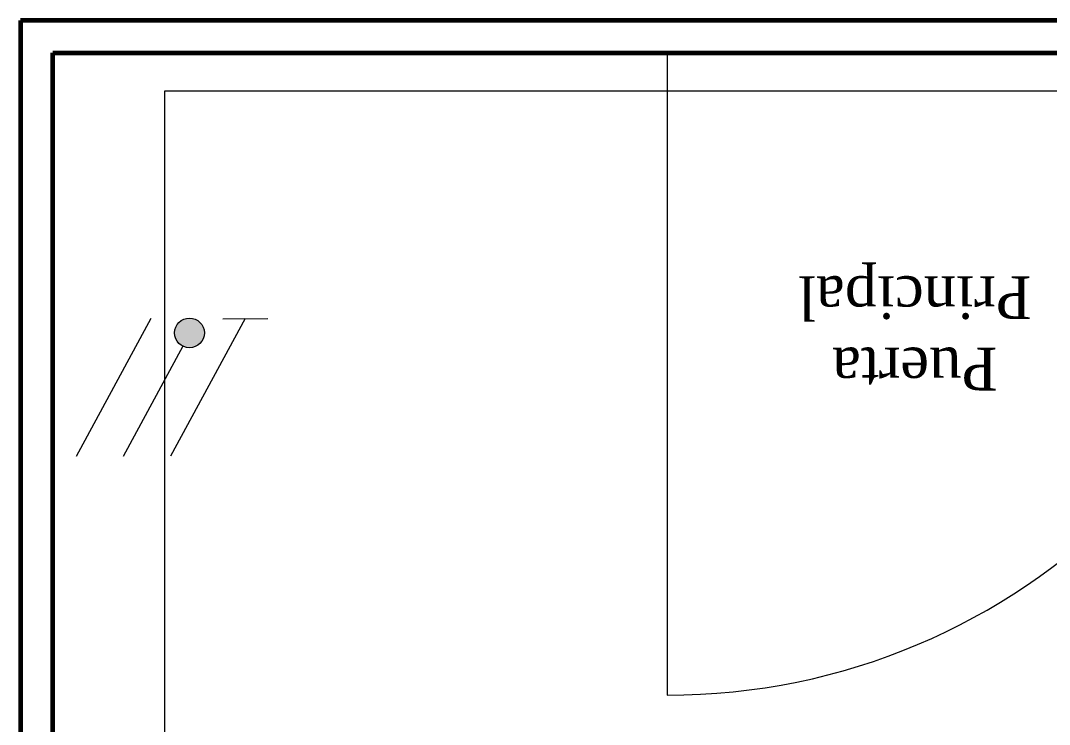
# Model space of a CAD drawing. Header units: metres. Extents: x 29 to 562, y -33 to 369.
# Drawn here: x 267.365 to 272.167, y 212.182 to 215.469 of the extents above; entities that cross this region are included whole.
import ezdxf

# ---------------------------------------------------------------- set-up
doc = ezdxf.new("R2010")
doc.units = ezdxf.units.M
doc.header["$LTSCALE"] = 2
for name, color, linetype, lineweight in [('A-DOOR', 251, 'Continuous', 18), ('A-WALL', 7, 'Continuous', 60), ('Alambrado', 7, 'Continuous', 9), ('S-WALL', 7, 'Continuous', 60), ('Tuberia', 1, 'Continuous', 9)]:
    doc.layers.add(name, color=color, linetype=linetype, lineweight=lineweight)
doc.styles.get("Standard").update_dxf_attribs({"font": 'arial.ttf'})

msp = doc.modelspace()

# ---------------------------------------------------------------- hatches: boundary and pattern name
at = {"layer": 'Alambrado', "linetype": 'ByBlock'}
h = msp.add_hatch(color=256, dxfattribs=at)
h.dxf.hatch_style = 1
edge = h.paths.add_edge_path()
edge.add_arc((268.1529, 214.0101), 0.0694, 0, 360)

# ---------------------------------------------------------------- linework, layer by layer
at = {"layer": 'A-DOOR'}
msp.add_line((270.383, 215.3188), (270.383, 212.3188), dxfattribs=at)
msp.add_arc((270.383, 215.3188), 3, 270, 0, dxfattribs=at)
at = {"layer": 'A-WALL'}
for p, q in [((304.3645, 215.4688), (267.3645, 215.4688)), ((267.3645, 215.4688), (267.3645, 176.4688))]:
    msp.add_line(p, q, dxfattribs=at)
at = {"layer": 'Alambrado', "linetype": 'ByBlock'}
for points in [[(267.973, 214.078), (267.6234, 213.4329)], [(268.4128, 214.0772), (268.0646, 213.4345)], [(268.309, 214.0768), (268.5192, 214.0777)], [(268.1225, 213.9478), (267.844, 213.4337)]]:
    msp.add_lwpolyline(points, dxfattribs=at)
msp.add_circle((268.1529, 214.0101), 0.0694, dxfattribs=at)
at = {"layer": 'S-WALL'}
for p, q in [((267.5145, 203.4688), (267.5145, 215.3188)), ((267.5145, 203.4688), (267.5145, 215.3188)), ((267.5145, 215.3188), (304.2145, 215.3188))]:
    msp.add_line(p, q, dxfattribs=at)
at = {"layer": 'Tuberia'}
for p, q in [((268.0385, 212.0947), (268.0385, 215.1414)), ((268.0385, 215.1414), (281.5123, 215.1414))]:
    msp.add_line(p, q, dxfattribs=at)

# ---------------------------------------------------------------- texts
at = {"insert": (271.5384, 213.7412), "char_height": 0.2, "attachment_point": 2, "rotation": 180}
msp.add_mtext_dynamic_manual_height_columns('{\\fTimes New Roman|b0|i0|c0|p18;Puerta ^JPrincipal}', width=13.41015, gutter_width=12.5, heights=[0], dxfattribs=at)

doc.saveas('drawing.dxf')
